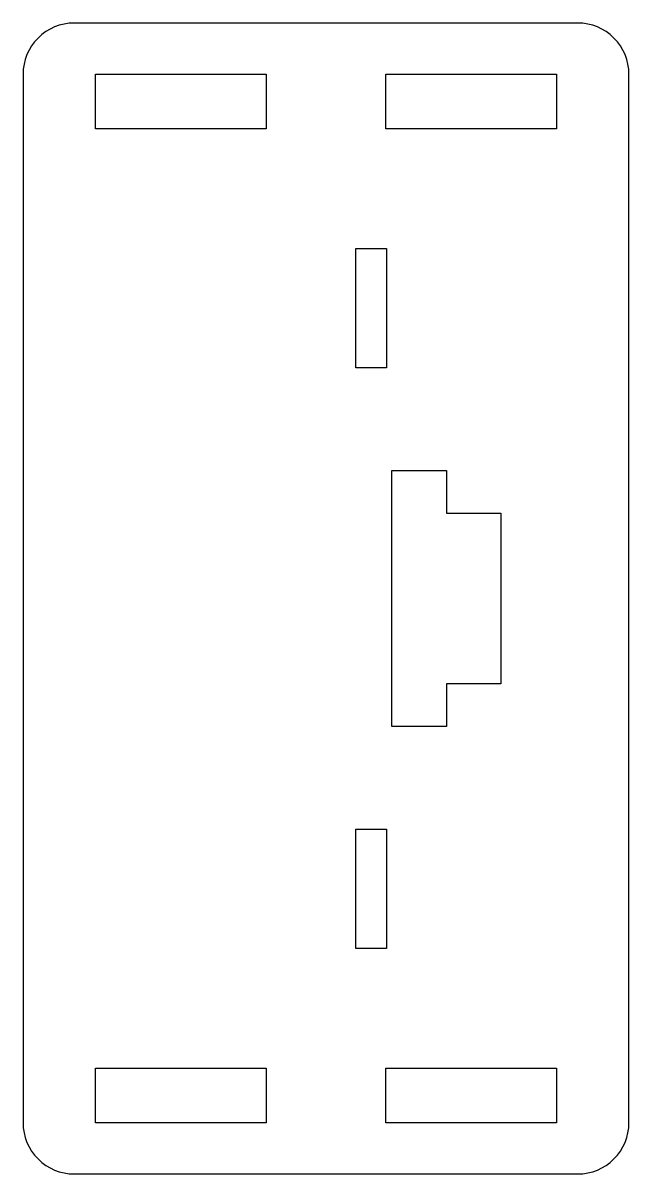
# Model space of a CAD drawing. Header units: millimetres. Extents: x -35.5 to 0, y -67.4 to 0.
import ezdxf

# ---------------------------------------------------------------- set-up
doc = ezdxf.new("R2010")
doc.units = ezdxf.units.MM

msp = doc.modelspace()

# ---------------------------------------------------------------- linework, layer by layer
msp.add_lwpolyline([(0, -64.4), (0, -3, 0.414214), (-3, 0), (-32.5, 0, 0.414214), (-35.5, -3), (-35.5, -64.4, 0.414214), (-32.5, -67.4), (-3, -67.4, 0.414214)], format="xyb", close=True)
for points in [[(-31.25, -6.2), (-31.25, -3), (-21.25, -3), (-21.25, -6.2)], [(-14.25, -6.2), (-14.25, -3), (-4.25, -3), (-4.25, -6.2)], [(-14.2, -13.2), (-14.2, -20.2), (-16, -20.2), (-16, -13.2)], [(-10.7, -26.2), (-10.7, -28.7), (-7.5, -28.7), (-7.5, -38.7), (-10.7, -38.7), (-10.7, -41.2), (-13.9, -41.2), (-13.9, -26.2)], [(-16, -54.2), (-16, -47.2), (-14.2, -47.2), (-14.2, -54.2)], [(-31.25, -64.4), (-31.25, -61.2), (-21.25, -61.2), (-21.25, -64.4)], [(-14.25, -64.4), (-14.25, -61.2), (-4.25, -61.2), (-4.25, -64.4)]]:
    msp.add_lwpolyline(points, close=True)

doc.saveas('drawing.dxf')
